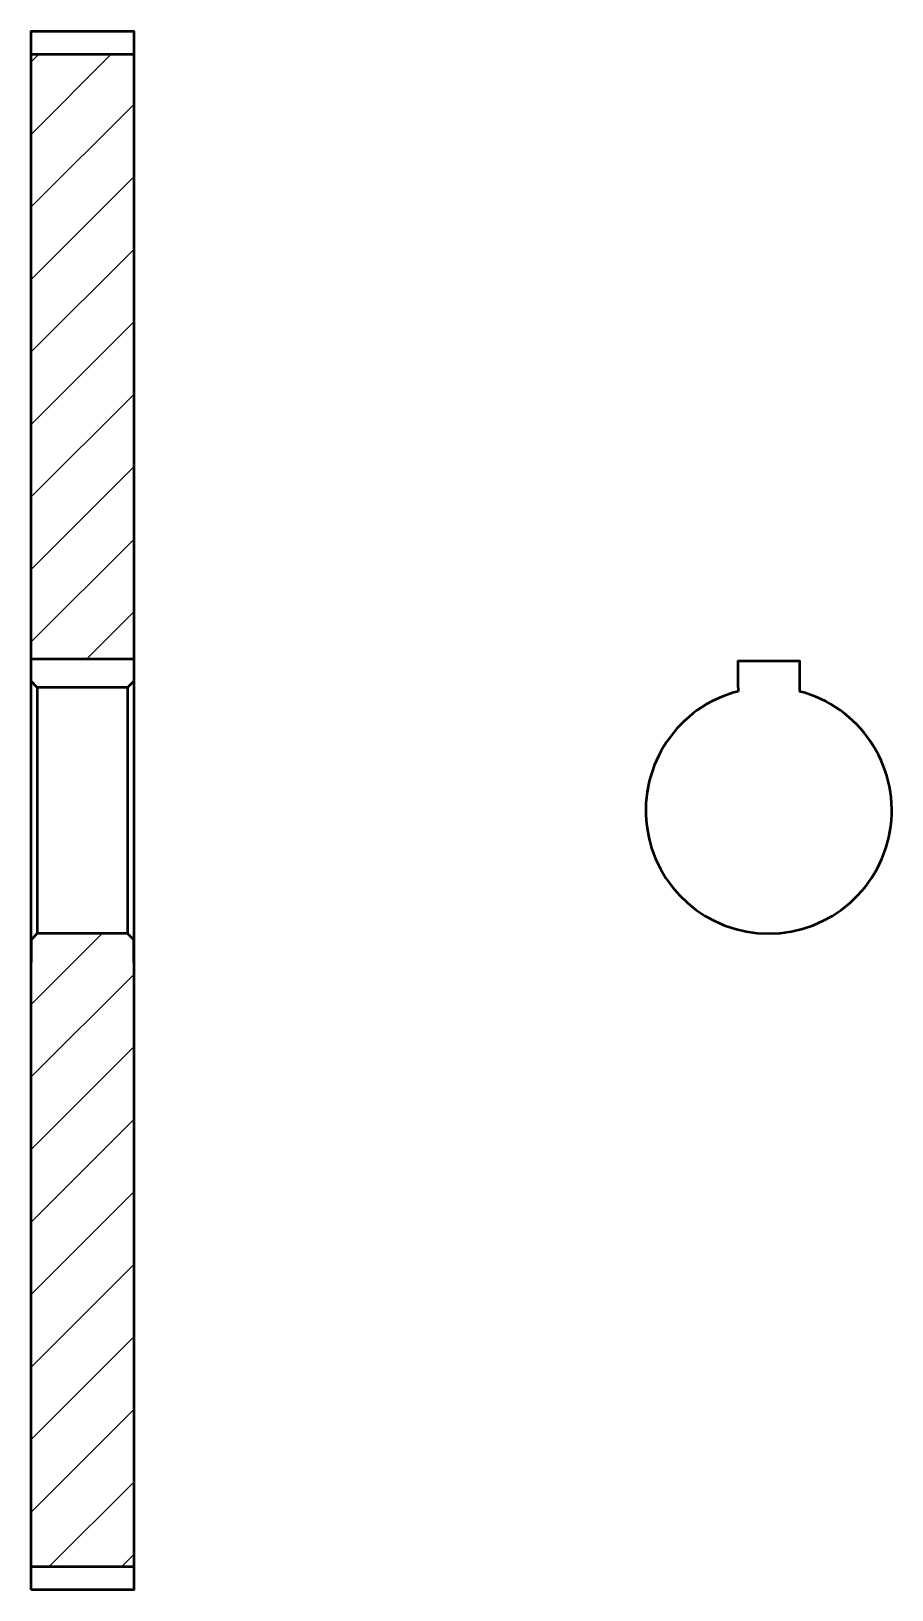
# Model space of a CAD drawing. Header units: millimetres. Extents: x 156.7 to 198.6, y 96.3 to 172.3.
import ezdxf

# ---------------------------------------------------------------- set-up
doc = ezdxf.new("R2010")
doc.units = ezdxf.units.MM
doc.layers.add('AM_8', color=1, linetype='Continuous', lineweight=15)
doc.layers.add('основные', color=7, linetype='Continuous', lineweight=50)
pattern_1 = [(45, (0, 0), (-1.767767, 1.767767), [])]

msp = doc.modelspace()

# ---------------------------------------------------------------- hatches: boundary and pattern name
at = {"layer": 'AM_8'}
h = msp.add_hatch(dxfattribs=at)
h.set_pattern_fill('_U', color=256, scale=2.5, angle=45, style=0, pattern_type=0)
h.set_pattern_definition(pattern_1)
h.paths.add_polyline_path([(161.678, 141.716), (161.678, 171.191), (156.678, 171.191), (156.678, 141.716)])
h = msp.add_hatch(dxfattribs=at)
h.set_pattern_fill('_U', color=256, scale=2.5, angle=45, style=0, pattern_type=0)
h.set_pattern_definition(pattern_1)
h.paths.add_polyline_path([(161.378, 128.316), (156.978, 128.316), (156.678, 128.016), (156.678, 97.441), (161.678, 97.441), (161.678, 128.016)])

# ---------------------------------------------------------------- linework, layer by layer
at = {"layer": 'основные'}
for p, q in [((161.678, 172.316), (161.678, 171.191)), ((156.678, 141.716), (161.678, 141.716)), ((156.978, 140.316), (156.978, 128.316)), ((161.378, 140.316), (161.378, 128.316)), ((191.144, 140.316), (191.144, 140.126)), ((194.144, 140.316), (194.144, 140.126)), ((161.678, 97.441), (161.678, 96.316))]:
    msp.add_line(p, q, dxfattribs=at)
for points in [[(156.678, 96.316), (156.678, 172.316), (161.678, 172.316), (161.678, 96.316)], [(156.678, 171.191), (161.678, 171.191), (161.678, 97.441), (156.678, 97.441)]]:
    msp.add_lwpolyline(points, close=True, dxfattribs=at)
for points in [[(161.678, 141.716), (161.678, 140.616), (161.378, 140.316), (156.978, 140.316), (156.678, 140.616), (156.678, 141.716)], [(191.144, 140.316), (191.144, 141.616), (194.144, 141.616), (194.144, 140.316)], [(161.678, 126.916), (161.678, 128.016), (161.378, 128.316), (156.978, 128.316), (156.678, 128.016), (156.678, 126.916)]]:
    msp.add_lwpolyline(points, dxfattribs=at)
msp.add_arc((192.644, 134.316), 6, 104.47751, 75.52249, dxfattribs=at)

doc.saveas('drawing.dxf')
